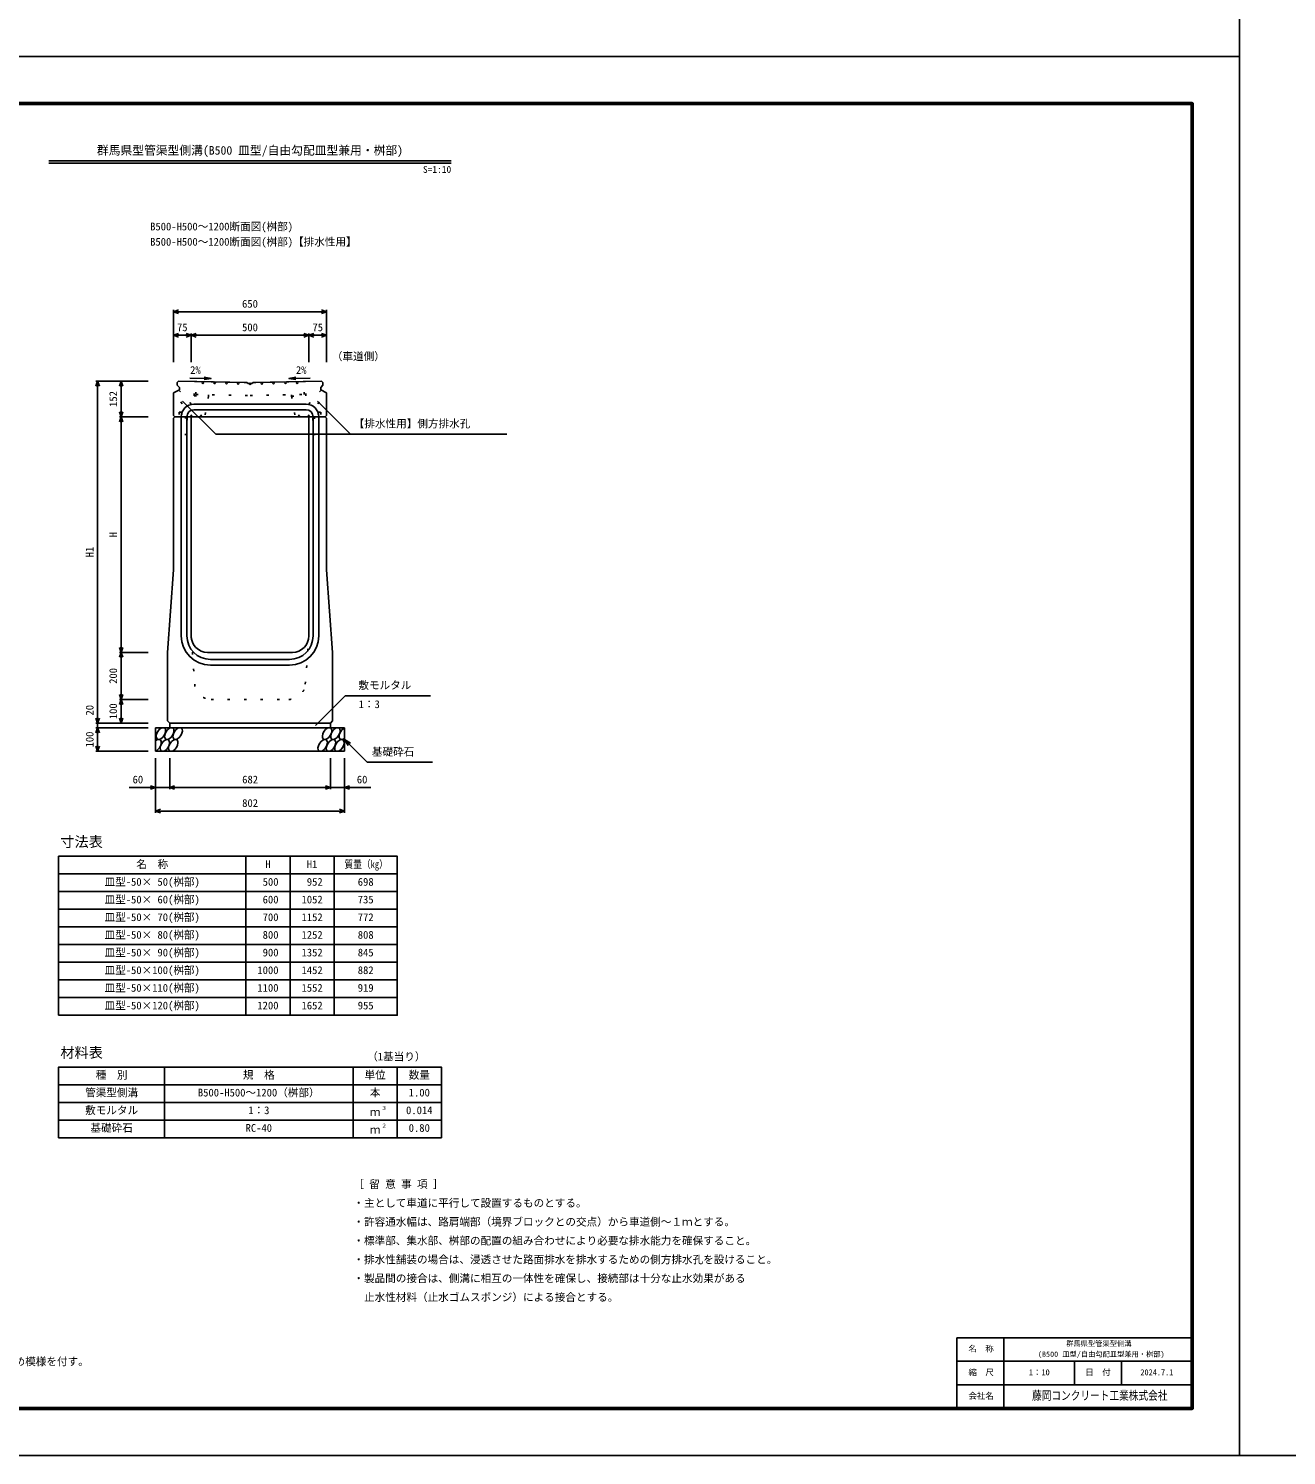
# Model space of a CAD drawing. Units: millimetres, scale not verified. Extents: x -12600 to 12600, y -5940 to 5940.
# Drawn here: x -9340 to -4000, y -5940 to 119 of the extents above; entities that cross this region are included whole.
import ezdxf
from ezdxf.enums import TextEntityAlignment as Align

# ---------------------------------------------------------------- set-up
doc = ezdxf.new("R2010")
doc.units = ezdxf.units.MM
doc.header["$LTSCALE"] = 40
doc.linetypes.add('DOTTED', pattern=[1.75, 0.25, -1.5])
for name, color, linetype, lineweight in [('0-0_DIM', 7, 'Continuous', 25), ('0-1_Defpoints', 5, 'Continuous', 25), ('0-2_HATCH', 6, 'Continuous', 25), ('0-3_HYO', 3, 'Continuous', 25), ('0-4_HYO2', 4, 'Continuous', 25), ('0-5_OUTLINE', 3, 'Continuous', 25), ('0-6_OUTLINE2', 4, 'DOTTED', 25), ('0-7_TXT', 7, 'Continuous', 25), ('0-8_WAKU', 3, 'Continuous', 25), ('0-9_WAKU-LINE', 7, 'Continuous', 25)]:
    doc.layers.add(name, color=color, linetype=linetype, lineweight=lineweight)
doc.layers.add('0-A_WAKU-TXT', color=7, linetype='Continuous')
doc.styles.add('ＭＳ ゴシック', font='')
doc.styles.get('ＭＳ ゴシック').set_extended_font_data('MS Gothic')

msp = doc.modelspace()

# ---------------------------------------------------------------- linework, layer by layer
at = {"layer": '0-0_DIM'}
for p, q in [((-8725, -1076.3), (-8725, -1297.94)), ((-8075, -1083.8), (-8725, -1083.8)), ((-8075, -1076.3), (-8075, -1297.94)), ((-8650, -1183.8), (-8725, -1183.8)), ((-8650, -1176.3), (-8650, -1297.94)), ((-8650, -1183.8), (-8150, -1183.8)), ((-8150, -1176.3), (-8150, -1297.94)), ((-8150, -1183.8), (-8075, -1183.8)), ((-9054.5, -1377.94), (-8832, -1377.94)), ((-9047, -1377.94), (-9047, -2829.94)), ((-8947, -1529.94), (-8947, -1377.94)), ((-8686.7, -1462.77), (-8545.46, -1604.01)), ((-8114.02, -1462.77), (-7972.78, -1604.01)), ((-8954.5, -1529.94), (-8832, -1529.94)), ((-8947, -1529.94), (-8947, -2529.94)), ((-8545.46, -1604.01), (-7309.93, -1604.01)), ((-8954.5, -2529.94), (-8832, -2529.94)), ((-8947, -2529.94), (-8947, -2729.94)), ((-8121.89, -2840.75), (-7995.66, -2714.52)), ((-7995.66, -2714.52), (-7634.19, -2714.52)), ((-8954.5, -2729.94), (-8832, -2729.94)), ((-8947, -2729.94), (-8947, -2829.94)), ((-9054.5, -2829.94), (-8832, -2829.94)), ((-9047, -2829.94), (-9047, -2849.94)), ((-9054.5, -2849.94), (-8832, -2849.94)), ((-9047, -2849.94), (-9047, -2949.94)), ((-7999, -2899.94), (-7903.24, -2995.7)), ((-7999, -2899.94), (-7973.02, -2914.94)), ((-7999, -2899.94), (-7984, -2925.92)), ((-9054.5, -2949.94), (-8832, -2949.94)), ((-8801, -3211.31), (-8801, -2979.94)), ((-8741, -3111.31), (-8741, -2979.94)), ((-8059, -3111.31), (-8059, -2979.94)), ((-7999, -3211.31), (-7999, -2979.94)), ((-7903.24, -2995.7), (-7625.69, -2995.7)), ((-8801, -3103.81), (-8912.79, -3103.81)), ((-8801, -3103.81), (-8741, -3103.81)), ((-8741, -3103.81), (-8059, -3103.81)), ((-7999, -3103.81), (-8059, -3103.81)), ((-7999, -3103.81), (-7887.21, -3103.81)), ((-8801, -3203.81), (-7999, -3203.81))]:
    msp.add_line(p, q, dxfattribs=at)
for points in [[(-8703.86, -1091.5), (-8725, -1083.8), (-8703.86, -1076.11)], [(-8096.14, -1076.11), (-8075, -1083.8), (-8096.14, -1091.5)], [(-8703.86, -1176.11), (-8725, -1183.8), (-8703.86, -1191.5)], [(-8671.14, -1176.11), (-8650, -1183.8), (-8671.14, -1191.5)], [(-8628.86, -1191.5), (-8650, -1183.8), (-8628.86, -1176.11)], [(-8171.14, -1176.11), (-8150, -1183.8), (-8171.14, -1191.5)], [(-8128.86, -1176.11), (-8150, -1183.8), (-8128.86, -1191.5)], [(-8096.14, -1176.11), (-8075, -1183.8), (-8096.14, -1191.5)], [(-9039.3, -1399.09), (-9047, -1377.94), (-9054.7, -1399.09)], [(-8954.7, -1399.09), (-8947, -1377.94), (-8939.3, -1399.09)], [(-8954.7, -1508.8), (-8947, -1529.94), (-8939.3, -1508.8)], [(-8954.7, -1551.09), (-8947, -1529.94), (-8939.3, -1551.09)], [(-8939.3, -2508.8), (-8947, -2529.94), (-8954.7, -2508.8)], [(-8954.7, -2551.09), (-8947, -2529.94), (-8939.3, -2551.09)], [(-8954.7, -2708.8), (-8947, -2729.94), (-8939.3, -2708.8)], [(-8954.7, -2751.09), (-8947, -2729.94), (-8939.3, -2751.09)], [(-9039.3, -2808.8), (-9047, -2829.94), (-9054.7, -2808.8)], [(-8939.3, -2808.8), (-8947, -2829.94), (-8954.7, -2808.8)], [(-9039.3, -2871.09), (-9047, -2849.94), (-9054.7, -2871.09)], [(-9039.3, -2928.8), (-9047, -2949.94), (-9054.7, -2928.8)], [(-8822.14, -3096.11), (-8801, -3103.81), (-8822.14, -3111.5)], [(-8719.86, -3111.5), (-8741, -3103.81), (-8719.86, -3096.11)], [(-8080.14, -3096.11), (-8059, -3103.81), (-8080.14, -3111.5)], [(-7977.86, -3096.11), (-7999, -3103.81), (-7977.86, -3111.5)], [(-8779.86, -3211.5), (-8801, -3203.81), (-8779.86, -3196.11)], [(-8020.14, -3196.11), (-7999, -3203.81), (-8020.14, -3211.5)]]:
    msp.add_lwpolyline(points, dxfattribs=at)
at = {"layer": '0-1_Defpoints'}
for points in [[(-4200, -5940), (12600, -5940), (12600, 5940), (-4200, 5940)], [(-12600, -5940), (-4200, -5940), (-4200, 0), (-12600, 0)]]:
    msp.add_lwpolyline(points, close=True, dxfattribs=at)
at = {"layer": '0-2_HATCH', "linetype": 'DOTTED'}
for p, q in [((-8636.62, -1441.22), (-8635.4, -1380.23)), ((-8635.4, -1380.23), (-8400, -1384.94)), ((-8630.5, -1435.34), (-8629.4, -1380.35)), ((-8164.66, -1379.99), (-8400, -1384.94)), ((-8163.38, -1440.98), (-8164.66, -1379.99)), ((-8223.36, -1442.24), (-8223.49, -1436.24)), ((-8223.36, -1442.24), (-8163.38, -1440.98))]:
    msp.add_line(p, q, dxfattribs=at)
for points in [[(-8630.5, -1435.34), (-8399.97, -1439.95), (-8169.5, -1435.11), (-8170.66, -1380.12)], [(-8199.87, -1389.22), (-8204.2, -1385.06), (-8200.04, -1380.74)], [(-8200.04, -1380.74), (-8195.72, -1384.89), (-8199.87, -1389.22)], [(-8636.62, -1441.22), (-8576.63, -1442.42), (-8576.51, -1436.42)]]:
    msp.add_lwpolyline(points, dxfattribs=at)
for points in [[(-8599.96, -1380.94), (-8595.8, -1385.27), (-8600.13, -1389.43), (-8604.29, -1385.1)], [(-8549.97, -1381.94), (-8545.81, -1386.27), (-8550.14, -1390.43), (-8554.3, -1386.1)], [(-8499.98, -1382.94), (-8495.82, -1387.27), (-8500.15, -1391.43), (-8504.31, -1387.1)], [(-8449.99, -1383.94), (-8445.83, -1388.27), (-8450.16, -1392.43), (-8454.32, -1388.1)], [(-8400, -1384.94), (-8395.76, -1389.18), (-8400, -1393.43), (-8404.24, -1389.18)], [(-8350.01, -1383.89), (-8345.68, -1388.05), (-8349.84, -1392.37), (-8354.17, -1388.22)], [(-8299.85, -1391.32), (-8304.18, -1387.17), (-8300.02, -1382.84), (-8295.7, -1387)], [(-8250.03, -1381.79), (-8245.7, -1385.94), (-8249.86, -1390.27), (-8254.19, -1386.11)]]:
    msp.add_lwpolyline(points, close=True, dxfattribs=at)
at = {"layer": '0-2_HATCH'}
for centre in [(-8778.11, -2874.94), (-8742.63, -2874.94), (-8707.16, -2874.94), (-8072.95, -2874.94), (-8037.48, -2874.94), (-8761.23, -2924.94), (-8725.75, -2924.94), (-8091.55, -2924.94), (-8056.07, -2924.94), (-8020.59, -2924.94)]:
    msp.add_ellipse(centre, major_axis=(14.54, 23.54), ratio=0.5792, dxfattribs=at)
for centre, start_param, end_param in [((-8796.7, -2924.94), 3.7419964, 7.318141), ((-8002, -2874.94), 0.6666252, 4.1103269)]:
    msp.add_ellipse(centre, major_axis=(14.54, 23.54), ratio=0.5792, start_param=start_param, end_param=end_param, dxfattribs=at)
at = {"layer": '0-3_HYO'}
for p, q in [((-8417.5, -3395.87), (-8417.5, -4070.87)), ((-8230, -3395.87), (-8230, -4070.87)), ((-8042.5, -3395.87), (-8042.5, -4070.87)), ((-9212.5, -3470.87), (-7775, -3470.87)), ((-8762.5, -4290.65), (-8762.5, -4590.65)), ((-7962.5, -4290.65), (-7962.5, -4590.65)), ((-7775, -4290.65), (-7775, -4590.65)), ((-9212.5, -4365.65), (-7587.5, -4365.65))]:
    msp.add_line(p, q, dxfattribs=at)
for points in [[(-9212.5, -4070.87), (-7775, -4070.87), (-7775, -3395.87), (-9212.5, -3395.87)], [(-9212.5, -4590.65), (-7587.5, -4590.65), (-7587.5, -4290.65), (-9212.5, -4290.65)]]:
    msp.add_lwpolyline(points, close=True, dxfattribs=at)
at = {"layer": '0-4_HYO2'}
for p, q in [((-9212.5, -3545.87), (-7775, -3545.87)), ((-9212.5, -3620.87), (-7775, -3620.87)), ((-9212.5, -3695.87), (-7775, -3695.87)), ((-9212.5, -3770.87), (-7775, -3770.87)), ((-9212.5, -3845.87), (-7775, -3845.87)), ((-9212.5, -3920.87), (-7775, -3920.87)), ((-9212.5, -3995.87), (-7775, -3995.87)), ((-9212.5, -4440.65), (-7587.5, -4440.65)), ((-9212.5, -4515.65), (-7587.5, -4515.65))]:
    msp.add_line(p, q, dxfattribs=at)
at = {"layer": '0-5_OUTLINE'}
for p, q in [((-8703.32, -1378.88), (-8709, -1384.44)), ((-8709, -1384.44), (-8709, -1395.44)), ((-8703.32, -1378.88), (-8412, -1384.7)), ((-8412, -1384.7), (-8409, -1387.94)), ((-8409, -1387.94), (-8391, -1387.94)), ((-8391, -1387.94), (-8388, -1384.69)), ((-8091, -1384.44), (-8091, -1395.44)), ((-8725, -1428.44), (-8700, -1415.44)), ((-8725, -1428.44), (-8725, -1523.94)), ((-8700, -1405.44), (-8709, -1395.44)), ((-8700, -1415.44), (-8700, -1405.44)), ((-8100, -1405.44), (-8091, -1395.44)), ((-8100, -1415.44), (-8100, -1405.44)), ((-8075, -1428.44), (-8100, -1415.44)), ((-8075, -1523.94), (-8075, -1428.44)), ((-8725, -1523.94), (-8719, -1529.94)), ((-8725, -1535.94), (-8719, -1529.94)), ((-8725, -1535.94), (-8725, -2179.94)), ((-8719, -1529.94), (-8081, -1529.94)), ((-8650, -1529.94), (-8650, -2459.94)), ((-8150, -1529.94), (-8150, -2459.94)), ((-8081, -1529.94), (-8075, -1523.94)), ((-8081, -1529.94), (-8075, -1535.94)), ((-8075, -1535.94), (-8075, -2179.94)), ((-8750, -2529.94), (-8725, -2179.94)), ((-8050, -2529.94), (-8075, -2179.94)), ((-8750, -2820.94), (-8750, -2529.94)), ((-8580, -2529.94), (-8220, -2529.94)), ((-8050, -2529.94), (-8050, -2820.94)), ((-8750, -2820.94), (-8741, -2829.94)), ((-8059, -2829.94), (-8741, -2829.94)), ((-8741, -2829.94), (-8741, -2849.94)), ((-8059, -2829.94), (-8050, -2820.94)), ((-8059, -2829.94), (-8059, -2849.94)), ((-8801, -2849.94), (-7999, -2849.94)), ((-8801, -2949.94), (-8801, -2849.94)), ((-7999, -2949.94), (-7999, -2849.94)), ((-8801, -2949.94), (-7999, -2949.94))]:
    msp.add_line(p, q, dxfattribs=at)
msp.add_lwpolyline([(-8388, -1384.69), (-8097, -1378.57), (-8091, -1384.44)], dxfattribs=at)
for centre, start, end in [((-8580, -2459.94), 180, 270), ((-8220, -2459.94), 270, 0)]:
    msp.add_arc(centre, 70, start, end, dxfattribs=at)
at = {"layer": '0-6_OUTLINE2'}
for p, q in [((-8645.77, -1529.94), (-8723.37, -1427.59)), ((-8701.49, -1416.22), (-8603.12, -1529.94)), ((-8576.64, -1442.24), (-8591.5, -1529.94)), ((-8223.36, -1442.24), (-8208.5, -1529.94)), ((-8098.51, -1416.22), (-8196.88, -1529.94)), ((-8154.23, -1529.94), (-8076.63, -1427.59)), ((-8701, -1509.44), (-8689, -1509.44)), ((-8701, -1509.44), (-8701, -1534.44)), ((-8689, -1509.44), (-8689, -1534.44)), ((-8111, -1509.94), (-8099, -1509.94)), ((-8111, -1509.94), (-8111, -1534.94)), ((-8099, -1509.94), (-8099, -1534.94)), ((-8667, -1534.44), (-8723.5, -1534.44)), ((-8667, -1534.44), (-8667, -1604.44)), ((-8133, -1534.94), (-8076, -1534.94)), ((-8667, -1604.44), (-8725, -1604.44)), ((-8650, -2459.94), (-8634.8, -2665.11)), ((-8165.2, -2665.11), (-8150, -2459.94)), ((-8564.99, -2729.94), (-8235.01, -2729.94))]:
    msp.add_line(p, q, dxfattribs=at)
at = {"layer": '0-6_OUTLINE2', "linetype": 'Continuous'}
for p, q in [((-8638, -1475.94), (-8162, -1475.94)), ((-8638, -1499.94), (-8162, -1499.94)), ((-8692, -1529.94), (-8692, -2459.94)), ((-8668, -1529.94), (-8668, -2459.94)), ((-8132, -1529.94), (-8132, -2459.94)), ((-8108, -1529.94), (-8108, -2459.94)), ((-8568, -2559.94), (-8232, -2559.94)), ((-8568, -2583.94), (-8232, -2583.94))]:
    msp.add_line(p, q, dxfattribs=at)
at = {"layer": '0-6_OUTLINE2'}
msp.add_lwpolyline([(-8133, -1534.94), (-8133, -1604.94), (-8075, -1604.94)], dxfattribs=at)
at = {"layer": '0-6_OUTLINE2', "linetype": 'Continuous'}
for centre, radius, start, end in [((-8638, -1529.94), 54, 90, 180), ((-8638, -1529.94), 30, 90, 180), ((-8162, -1529.94), 54, 0, 90), ((-8162, -1529.94), 30, 0, 90), ((-8568, -2459.94), 124, 180, 270), ((-8568, -2459.94), 100, 180, 270), ((-8232, -2459.94), 100, 270, 0), ((-8232, -2459.94), 124, 270, 0)]:
    msp.add_arc(centre, radius, start, end, dxfattribs=at)
at = {"layer": '0-6_OUTLINE2'}
for centre, start, end in [((-8564.99, -2659.94), 184.23639, 270), ((-8235.01, -2659.94), 270, 355.76361)]:
    msp.add_arc(centre, 70, start, end, dxfattribs=at)
at = {"layer": '0-7_TXT'}
for p, q in [((-9254.18, -442.8), (-7545.82, -442.8)), ((-9254.18, -452.4), (-7545.82, -452.4)), ((-8565.29, -1366.98), (-8594.93, -1371.63)), ((-8234.71, -1366.98), (-8205.07, -1371.63))]:
    msp.add_line(p, q, dxfattribs=at)
for points in [[(-8655.71, -1365.26), (-8565.29, -1366.98), (-8594.73, -1361.21)], [(-8144.29, -1365.26), (-8234.71, -1366.98), (-8205.27, -1361.21)]]:
    msp.add_lwpolyline(points, dxfattribs=at)
at = {"layer": '0-8_WAKU'}
for p, q in [((-5400, -5440), (-4400, -5440)), ((-5400, -5740), (-5400, -5440))]:
    msp.add_line(p, q, dxfattribs=at)
at = {"layer": '0-8_WAKU', "lineweight": 50}
msp.add_lwpolyline([(-12400, -5740), (-4400, -5740), (-4400, -200), (-12400, -200)], close=True, dxfattribs=at)
at = {"layer": '0-9_WAKU-LINE'}
for p, q in [((-5200, -5740), (-5200, -5440)), ((-5400, -5540), (-4400, -5540)), ((-4900, -5640), (-4900, -5540)), ((-4700, -5640), (-4700, -5540)), ((-5400, -5640), (-4400, -5640))]:
    msp.add_line(p, q, dxfattribs=at)

# ---------------------------------------------------------------- texts
at = {"layer": '0-0_DIM', "style": 'ＭＳ ゴシック'}
for s, p in [('650', (-8433.75, -1076.3)), ('75', (-8710, -1176.3)), ('500', (-8433.75, -1176.3)), ('75', (-8135, -1176.3)), ('（車道側）', (-8052.57, -1299.65)), ('【排水性用】側方排水孔', (-7959.63, -1585.27)), ('敷モルタル', (-7940.06, -2695.78)), ('1：3', (-7938.87, -2776.54)), ('基礎砕石', (-7882.68, -2978.53)), ('60', (-8898.5, -3096.31)), ('682', (-8433.22, -3096.31)), ('60', (-7946.5, -3096.31)), ('802', (-8433.22, -3196.31))]:
    msp.add_text(s, height=32.99, dxfattribs=at).set_placement(p, align=Align.BOTTOM_LEFT)
for s, p in [('152', (-8954.5, -1487.69)), ('H', (-8954.5, -2041.19)), ('H1', (-9054.5, -2126.44)), ('200', (-8954.5, -2663.69)), ('20', (-9054.5, -2798.13)), ('100', (-8954.5, -2813.69)), ('100', (-9054.5, -2933.69))]:
    msp.add_text(s, height=32.99, rotation=90, dxfattribs=at).set_placement(p, align=Align.BOTTOM_LEFT)
at = {"layer": '0-7_TXT', "style": 'ＭＳ ゴシック'}
for s, height, p in [('群馬県型管渠型側溝(B500 皿型/自由勾配皿型兼用・桝部)', 36.66, (-9050, -427.8)), ('S', 29.33, (-7665.82, -502.8)), ('=', 29.33, (-7645.82, -502.8)), ('1', 29.33, (-7625.82, -502.8)), (':', 29.33, (-7605.82, -502.8)), ('1', 29.33, (-7585.82, -502.8)), ('0', 29.33, (-7565.82, -502.8)), ('B500-H500～1200断面図(桝部)', 32.99, (-8823.96, -748.2)), ('B500-H500～1200断面図(桝部)【排水性用】', 32.99, (-8823.96, -813.07)), ('2%', 32.99, (-8654.25, -1357.65)), ('2%', 32.99, (-8205.14, -1357.65)), ('寸法表', 43.99, (-9205, -3369.62)), ('名\u3000称', 32.99, (-8882.5, -3455.87)), ('H', 32.99, (-8335, -3455.87)), ('H1', 32.99, (-8158.75, -3455.87)), ('皿型-50× 50(桝部)', 32.99, (-9017.5, -3530.87)), (' 500', 32.99, (-8368.75, -3530.87)), (' 952', 32.99, (-8181.25, -3530.87)), ('698', 32.99, (-7942.5, -3530.87)), ('皿型-50× 60(桝部)', 32.99, (-9017.5, -3605.87)), (' 600', 32.99, (-8368.75, -3605.87)), ('1052', 32.99, (-8181.25, -3605.87)), ('735', 32.99, (-7942.5, -3605.87)), ('皿型-50× 70(桝部)', 32.99, (-9017.5, -3680.87)), (' 700', 32.99, (-8368.75, -3680.87)), ('1152', 32.99, (-8181.25, -3680.87)), ('772', 32.99, (-7942.5, -3680.87)), ('皿型-50× 80(桝部)', 32.99, (-9017.5, -3755.87)), (' 800', 32.99, (-8368.75, -3755.87)), ('1252', 32.99, (-8181.25, -3755.87)), ('808', 32.99, (-7942.5, -3755.87)), ('皿型-50× 90(桝部)', 32.99, (-9017.5, -3830.87)), (' 900', 32.99, (-8368.75, -3830.87)), ('1352', 32.99, (-8181.25, -3830.87)), ('845', 32.99, (-7942.5, -3830.87)), ('皿型-50×100(桝部)', 32.99, (-9017.5, -3905.87)), ('1000', 32.99, (-8368.75, -3905.87)), ('1452', 32.99, (-8181.25, -3905.87)), ('882', 32.99, (-7942.5, -3905.87)), ('皿型-50×110(桝部)', 32.99, (-9017.5, -3980.87)), ('1100', 32.99, (-8368.75, -3980.87)), ('1552', 32.99, (-8181.25, -3980.87)), ('919', 32.99, (-7942.5, -3980.87)), ('皿型-50×120(桝部)', 32.99, (-9017.5, -4055.87)), ('1200', 32.99, (-8368.75, -4055.87)), ('1652', 32.99, (-8181.25, -4055.87)), ('955', 32.99, (-7942.5, -4055.87)), ('材料表', 43.99, (-9205, -4264.4)), ('（1基当り）', 32.99, (-7902.5, -4272.65)), ('種\u3000別', 32.99, (-9055, -4350.65)), ('規\u3000格', 32.99, (-8430, -4350.65)), ('単位', 32.99, (-7913.75, -4350.65)), ('数量', 32.99, (-7726.25, -4350.65)), ('管渠型側溝', 32.99, (-9100, -4425.65)), ('B500-H500～1200（桝部）', 32.99, (-8621.25, -4425.65)), ('本', 32.99, (-7891.25, -4425.65)), ('1.00', 32.99, (-7726.25, -4425.65)), ('敷モルタル', 32.99, (-9100, -4500.65)), ('1：3', 32.99, (-8407.5, -4500.65)), ('ｍ', 32.99, (-7891.25, -4508.15)), ('３', 16.5, (-7842.09, -4477.87)), ('0.014', 32.99, (-7737.5, -4500.65)), ('基礎砕石', 32.99, (-9077.5, -4575.65)), ('RC-40', 32.99, (-8418.75, -4575.65)), ('２', 16.5, (-7842.09, -4552.87)), ('0.80', 32.99, (-7726.25, -4575.65)), ('ｍ', 32.99, (-7891.25, -4583.15)), ('［ 留 意 事 項 ］', 32.99, (-7961.08, -4814.42)), ('・主として車道に平行して設置するものとする。', 32.99, (-7961.08, -4894.42)), ('・許容通水幅は、路肩端部（境界ブロックとの交点）から車道側～１ｍとする。', 32.99, (-7961.08, -4974.42)), ('・標準部、集水部、桝部の配置の組み合わせにより必要な排水能力を確保すること。', 32.99, (-7961.08, -5054.42)), ('・排水性舗装の場合は、浸透させた路面排水を排水するための側方排水孔を設けること。', 32.99, (-7961.08, -5134.42)), ('・製品間の接合は、側溝に相互の一体性を確保し、接続部は十分な止水効果がある', 32.99, (-7961.08, -5214.42)), ('\u3000止水性材料（止水ゴムスポンジ）による接合とする。', 32.99, (-7961.08, -5294.42)), ('※上部縁塊上面には、すべり抵抗値をあげるため模様を付す。', 32.99, (-10344.42, -5567.24))]:
    msp.add_text(s, height=height, dxfattribs=at).set_placement(p, align=Align.BOTTOM_LEFT)
at = {"layer": '0-7_TXT', "style": 'ＭＳ ゴシック', "width": 0.8}
msp.add_text('質量（kg）', height=32.99, dxfattribs=at).set_placement((-7998.75, -3455.87), align=Align.BOTTOM_LEFT)
at = {"layer": '0-A_WAKU-TXT', "style": 'ＭＳ ゴシック'}
for s, height, p in [('群馬県型管渠型側溝', 21.99, (-4935, -5482.5)), ('名\u3000称', 25.66, (-5350.05, -5507.5)), ('(B500 皿型/自由勾配皿型兼用・桝部)', 21.99, (-5055, -5527.5)), ('縮\u3000尺', 25.66, (-5350.05, -5607.5)), ('日\u3000付', 25.66, (-4854.05, -5607.5)), ('1：10', 25.66, (-5093.25, -5607.5)), ('2024.7.1', 25.66, (-4620, -5607.5)), ('会社名', 25.66, (-5350.05, -5707.5))]:
    msp.add_text(s, height=height, dxfattribs=at).set_placement(p, align=Align.BOTTOM_LEFT)
at = {"layer": '0-A_WAKU-TXT', "style": 'ＭＳ ゴシック', "width": 0.8}
msp.add_text('藤岡コンクリート工業株式会社', height=36.66, dxfattribs=at).set_placement((-5080, -5715), align=Align.BOTTOM_LEFT)

doc.saveas('drawing.dxf')
